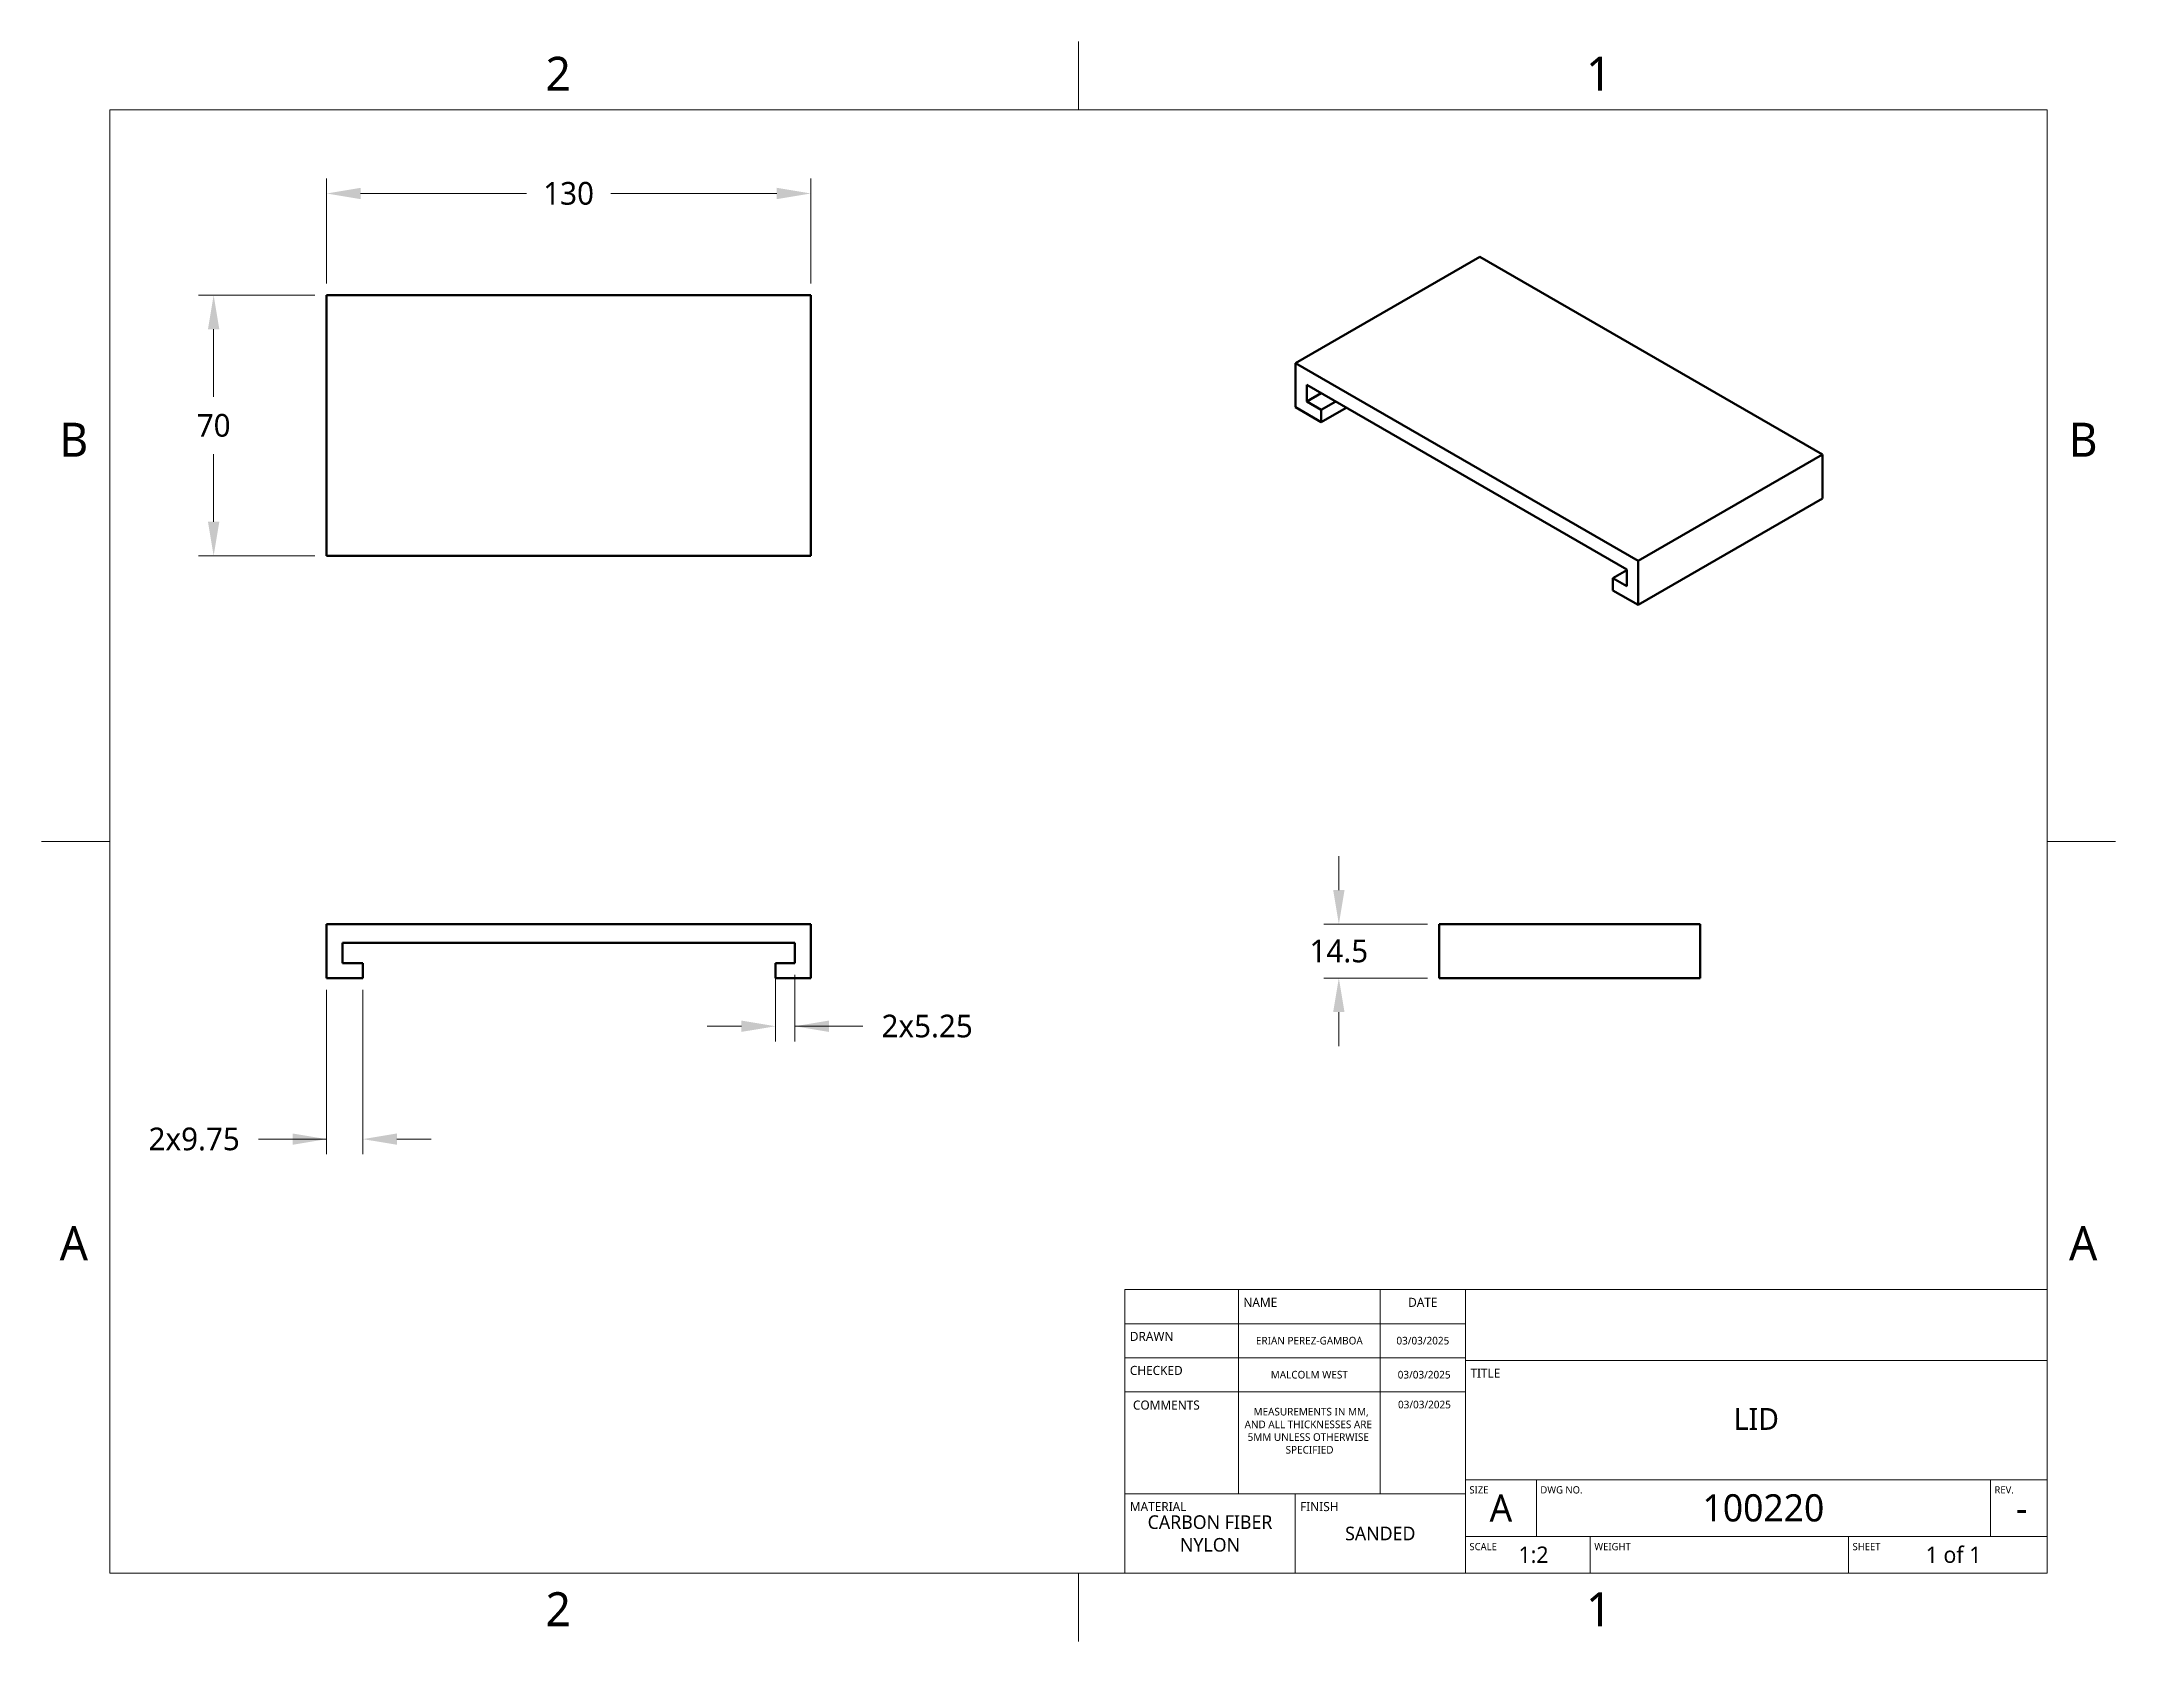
# Model space of a CAD drawing. Header units: inches. Extents: x 0 to 11, y 0 to 8.5.
import ezdxf

# ---------------------------------------------------------------- set-up
doc = ezdxf.new("R2010")
doc.units = ezdxf.units.IN
doc.header["$LTSCALE"] = 0.5
doc.header["$MEASUREMENT"] = 0
doc.header["$PDMODE"] = 33
doc.header["$PDSIZE"] = 0.03937
for name, color, linetype, lineweight in [('ANNOTATION_TEXT', 7, 'Continuous', 25), ('BORDER_FRAME', 7, 'Continuous', 15), ('BORDER_ZONES', 7, 'Continuous', 15), ('TITLE_BLOCK', 7, 'Continuous', 15), ('Visible', 7, 'Continuous', 40)]:
    doc.layers.add(name, color=color, linetype=linetype, lineweight=lineweight)
doc.styles.add('Onshape-Custom-Style-Note_100001CE', font='')
doc.styles.add('Onshape-Custom-Style-Note_10000222', font='')
doc.styles.add('Onshape-Standard', font='NotoSans-Regular.ttf')
doc.styles.add('Onshape-Standard-Dimension', font='')
doc.styles.add('Onshape-Standard-Fields', font='')
doc.styles.get('Onshape-Custom-Style-Note_100001CE').set_extended_font_data('Noto Sans')
doc.styles.get('Onshape-Custom-Style-Note_10000222').set_extended_font_data('Noto Sans')
doc.styles.get('Onshape-Standard-Dimension').set_extended_font_data('Noto Sans')
doc.styles.get('Onshape-Standard-Fields').set_extended_font_data('Noto Sans')
doc.dimstyles.new('Onshape-Standard$0', dxfattribs={"dimtxt": 0.12, "dimasz": 0.18, "dimexe": 0.08, "dimexo": 0.0625, "dimgap": 0.09, "dimtad": 0, "dimtih": 1, "dimtoh": 1, "dimlfac": 25.4, "dimzin": 11, "dimdsep": 46, "dimtxsty": 'Onshape-Standard-Dimension', "dimcen": 0.09, "dimclrd": 7, "dimclre": 7, "dimclrt": 7, "dimadec": 1, "dimazin": 0, "dimtfac": 1, "dimtofl": 0, "dimtmove": 0, "dimatfit": 3, "dimfxl": 0, "dimtolj": 1, "dimtzin": 11, "dimlwd": 13, "dimlwe": 13, "dimarcsym": 0})

# ---------------------------------------------------------------- blocks, each defined once
blk = doc.blocks.new('*D1')
at = {"layer": 'ANNOTATION_TEXT', "color": 7, "lineweight": 13}
for p, q in [((1.545, 7.201), (1.545, 7.757)), ((1.725, 7.677), (2.602, 7.677)), ((3.924, 7.677), (3.047, 7.677)), ((4.104, 7.201), (4.104, 7.757))]:
    blk.add_line(p, q, dxfattribs=at)
at = {"layer": 'ANNOTATION_TEXT', "color": 7}
for points in [[(1.725, 7.707), (1.725, 7.647), (1.545, 7.677)], [(3.924, 7.647), (3.924, 7.707), (4.104, 7.677)]]:
    blk.add_solid(points, dxfattribs=at)
at = {"layer": 'Defpoints', "color": 0}
for p in [(4.104, 7.677), (1.545, 7.139), (4.104, 7.139)]:
    blk.add_point(p, dxfattribs=at)
at = {"layer": 'ANNOTATION_TEXT', "color": 7, "insert": (2.824, 7.677), "char_height": 0.12, "attachment_point": 5, "style": 'Onshape-Standard-Dimension'}
blk.add_mtext('\\A1;130', dxfattribs=at)
blk = doc.blocks.new('*D2')
at = {"layer": 'ANNOTATION_TEXT', "color": 7, "lineweight": 13}
for p, q in [((1.482, 7.139), (0.868, 7.139)), ((0.948, 6.959), (0.948, 6.601)), ((0.948, 5.941), (0.948, 6.298)), ((1.482, 5.761), (0.868, 5.761))]:
    blk.add_line(p, q, dxfattribs=at)
at = {"layer": 'ANNOTATION_TEXT', "color": 7}
for points in [[(0.978, 6.959), (0.918, 6.959), (0.948, 7.139)], [(0.918, 5.941), (0.978, 5.941), (0.948, 5.761)]]:
    blk.add_solid(points, dxfattribs=at)
at = {"layer": 'Defpoints', "color": 0}
for p in [(0.948, 7.139), (1.545, 7.139), (1.545, 5.761)]:
    blk.add_point(p, dxfattribs=at)
at = {"layer": 'ANNOTATION_TEXT', "color": 7, "insert": (0.948, 6.45), "char_height": 0.12, "attachment_point": 5, "style": 'Onshape-Standard-Dimension'}
blk.add_mtext('\\A1;70', dxfattribs=at)
blk = doc.blocks.new('*D3')
at = {"layer": 'ANNOTATION_TEXT', "color": 7, "lineweight": 13}
for p, q in [((1.545, 3.465), (1.545, 2.596)), ((1.737, 3.465), (1.737, 2.596)), ((1.545, 2.676), (1.185, 2.676)), ((1.365, 2.676), (1.185, 2.676)), ((1.917, 2.676), (2.097, 2.676))]:
    blk.add_line(p, q, dxfattribs=at)
at = {"layer": 'ANNOTATION_TEXT', "color": 7}
for points in [[(1.365, 2.646), (1.365, 2.706), (1.545, 2.676)], [(1.917, 2.706), (1.917, 2.646), (1.737, 2.676)]]:
    blk.add_solid(points, dxfattribs=at)
at = {"layer": 'Defpoints', "color": 0}
for p in [(1.545, 3.528), (1.737, 3.528), (1.737, 2.676)]:
    blk.add_point(p, dxfattribs=at)
at = {"layer": 'ANNOTATION_TEXT', "color": 7, "insert": (0.845, 2.676), "char_height": 0.12, "attachment_point": 5, "style": 'Onshape-Standard-Dimension'}
blk.add_mtext('\\A1;2x9.75', dxfattribs=at)
blk = doc.blocks.new('*D4')
at = {"layer": 'ANNOTATION_TEXT', "color": 7, "lineweight": 13}
for p, q in [((6.895, 3.993), (6.895, 4.173)), ((7.364, 3.813), (6.815, 3.813)), ((7.364, 3.528), (6.815, 3.528)), ((6.895, 3.348), (6.895, 3.168))]:
    blk.add_line(p, q, dxfattribs=at)
at = {"layer": 'ANNOTATION_TEXT', "color": 7}
for points in [[(6.865, 3.993), (6.925, 3.993), (6.895, 3.813)], [(6.925, 3.348), (6.865, 3.348), (6.895, 3.528)]]:
    blk.add_solid(points, dxfattribs=at)
at = {"layer": 'Defpoints', "color": 0}
for p in [(7.426, 3.813), (6.895, 3.528), (7.426, 3.528)]:
    blk.add_point(p, dxfattribs=at)
at = {"layer": 'ANNOTATION_TEXT', "color": 7, "insert": (6.895, 3.67), "char_height": 0.12, "attachment_point": 5, "style": 'Onshape-Standard-Dimension'}
blk.add_mtext('\\A1;14.5', dxfattribs=at)
blk = doc.blocks.new('*D5')
at = {"layer": 'ANNOTATION_TEXT', "color": 7, "lineweight": 13}
for p, q in [((3.917, 3.544), (3.917, 3.193)), ((4.02, 3.544), (4.02, 3.193)), ((3.737, 3.273), (3.557, 3.273)), ((4.02, 3.273), (4.38, 3.273)), ((4.2, 3.273), (4.38, 3.273))]:
    blk.add_line(p, q, dxfattribs=at)
at = {"layer": 'ANNOTATION_TEXT', "color": 7}
for points in [[(3.737, 3.243), (3.737, 3.303), (3.917, 3.273)], [(4.2, 3.303), (4.2, 3.243), (4.02, 3.273)]]:
    blk.add_solid(points, dxfattribs=at)
at = {"layer": 'Defpoints', "color": 0}
for p in [(3.917, 3.606), (4.02, 3.606), (4.02, 3.273)]:
    blk.add_point(p, dxfattribs=at)
at = {"layer": 'ANNOTATION_TEXT', "color": 7, "insert": (4.719, 3.273), "char_height": 0.12, "attachment_point": 5, "style": 'Onshape-Standard-Dimension'}
blk.add_mtext('\\A1;2x5.25', dxfattribs=at)

msp = doc.modelspace()

# ---------------------------------------------------------------- linework, layer by layer
at = {"layer": 'BORDER_FRAME'}
for p, q in [((0.399, 0.38), (0.399, 8.12)), ((0.399, 8.12), (10.639, 8.12)), ((10.639, 8.12), (10.639, 0.38)), ((10.639, 0.38), (0.399, 0.38))]:
    msp.add_line(p, q, dxfattribs=at)
at = {"layer": 'BORDER_ZONES'}
for p, q in [((5.519, 8.12), (5.519, 8.481)), ((0.399, 4.25), (0.038, 4.25)), ((10.639, 4.25), (11, 4.25)), ((5.519, 0.38), (5.519, 0.019))]:
    msp.add_line(p, q, dxfattribs=at)
at = {"layer": 'TITLE_BLOCK'}
for p, q in [((5.764, 0.38), (5.764, 1.88)), ((5.764, 1.88), (7.564, 1.88)), ((6.364, 0.8), (6.364, 1.88)), ((7.114, 0.8), (7.114, 1.88)), ((7.564, 0.38), (7.564, 1.88)), ((7.564, 1.88), (10.639, 1.88)), ((5.764, 1.7), (7.564, 1.7)), ((5.764, 1.52), (7.564, 1.52)), ((7.564, 1.505), (10.639, 1.505)), ((5.764, 1.34), (7.564, 1.34)), ((5.764, 0.8), (7.564, 0.8)), ((6.664, 0.38), (6.664, 0.8)), ((7.564, 0.875), (10.639, 0.875)), ((7.939, 0.575), (7.939, 0.875)), ((10.339, 0.575), (10.339, 0.875)), ((7.564, 0.575), (10.639, 0.575)), ((8.224, 0.38), (8.224, 0.575)), ((9.589, 0.38), (9.589, 0.575)), ((4.564, 0.38), (5.764, 0.38))]:
    msp.add_line(p, q, dxfattribs=at)
at = {"layer": 'Visible'}
for p, q in [((6.66664, 6.77925), (7.641, 7.34179)), ((7.641, 7.34179), (9.45053, 6.29706)), ((1.54469, 7.13882), (4.10375, 7.13882)), ((1.54469, 5.76087), (1.54469, 7.13882)), ((4.10375, 5.76087), (4.10375, 7.13882)), ((6.66664, 6.77925), (8.47617, 5.73452)), ((6.66664, 6.77925), (6.66664, 6.54619)), ((6.7258, 6.57633), (6.7258, 6.66473)), ((6.7258, 6.66473), (8.41701, 5.68831)), ((6.7258, 6.57633), (6.80235, 6.62053)), ((6.66664, 6.54619), (6.80235, 6.46784)), ((6.7258, 6.57633), (6.80235, 6.53213)), ((6.80235, 6.53213), (6.87891, 6.57633)), ((6.93459, 6.54418), (6.80235, 6.46784)), ((6.80235, 6.46784), (6.80235, 6.53213)), ((8.47617, 5.73452), (9.45053, 6.29706)), ((9.45053, 6.29706), (9.45053, 6.06401)), ((8.47617, 5.50146), (9.45053, 6.06401)), ((1.54469, 5.76087), (4.10375, 5.76087)), ((8.47617, 5.73452), (8.47617, 5.50146)), ((8.34393, 5.6421), (8.41701, 5.68429)), ((8.34393, 5.57781), (8.34393, 5.6421)), ((8.41701, 5.59991), (8.34393, 5.6421)), ((8.41701, 5.59991), (8.41701, 5.68831)), ((8.34393, 5.57781), (8.47617, 5.50146)), ((1.54469, 3.81313), (4.10375, 3.81313)), ((1.54469, 3.81313), (1.54469, 3.52769)), ((4.10375, 3.81313), (4.10375, 3.52769)), ((7.42604, 3.81313), (7.42604, 3.52769)), ((7.42604, 3.81313), (8.80399, 3.81313)), ((8.80399, 3.81313), (8.80399, 3.52769)), ((1.62835, 3.7147), (4.02009, 3.7147)), ((1.62835, 3.60643), (1.62835, 3.7147)), ((4.02009, 3.60643), (4.02009, 3.7147)), ((1.54469, 3.52769), (1.73662, 3.52769)), ((1.62835, 3.60643), (1.73662, 3.60643)), ((1.73662, 3.52769), (1.73662, 3.60643)), ((3.91674, 3.52769), (3.91674, 3.60643)), ((4.02009, 3.60643), (3.91674, 3.60643)), ((3.91674, 3.52769), (4.10375, 3.52769)), ((7.42604, 3.52769), (8.80399, 3.52769))]:
    msp.add_line(p, q, dxfattribs=at)

# ---------------------------------------------------------------- texts
at = {"layer": 'BORDER_ZONES', "char_height": 0.18, "attachment_point": 5, "style": 'Onshape-Standard'}
for s, insert in [('2', (2.769, 8.31)), ('1', (8.269, 8.31)), ('B', (0.209, 6.375)), ('B', (10.829, 6.375)), ('A', (0.209, 2.125)), ('A', (10.829, 2.125)), ('2', (2.769, 0.19)), ('1', (8.269, 0.19))]:
    msp.add_mtext(s, dxfattribs=dict(at, insert=insert))
at = {"layer": 'TITLE_BLOCK'}
for s, insert, char_height, width, attachment_point, style in [('NAME', (6.3904, 1.8368), 0.048, 0.735, 1, 'Onshape-Standard'), ('DATE', (7.339, 1.8368), 0.048, 0.441, 2, 'Onshape-Standard'), ('DRAWN', (5.7904, 1.6568), 0.048, 0.588, 1, 'Onshape-Standard'), ('ERIAN PEREZ-GAMBOA', (6.739, 1.61), 0.04032, 0.75, 5, 'Onshape-Standard-Fields'), ('03/03/2025', (7.339, 1.61), 0.04032, 0.45, 5, 'Onshape-Standard-Fields'), ('CHECKED', (5.7904, 1.4768), 0.048, 0.588, 1, 'Onshape-Standard'), ('MALCOLM WEST ', (6.739, 1.43), 0.04032, 0.75, 5, 'Onshape-Standard-Fields'), (' 03/03/2025', (7.339, 1.43), 0.04032, 0.45, 5, 'Onshape-Standard-Fields'), ('TITLE', (7.5904, 1.4618), 0.048, 0.3675, 1, 'Onshape-Standard'), ('COMMENTS ', (5.98335, 1.26917), 0.048, 0.6, 5, 'Onshape-Standard-Fields'), ('{\\fNoto Sans|b0|i0|c0|p0;\\W8.18264;   }\\P{\\fNoto Sans|b0|i0|c0|p0;\\W2.20019; }MEASUREMENTS IN MM, {\\fNoto Sans|b0|i0|c0|p0;\\W2.20019; }AND ALL THICKNESSES ARE {\\fNoto Sans|b0|i0|c0|p0;\\W2.20019; }5MM UNLESS OTHERWISE {\\fNoto Sans|b0|i0|c0|p0;\\W2.20019; }SPECIFIED', (6.74027, 1.16724), 0.04032, 0.75, 5, 'Onshape-Custom-Style-Note_10000222'), (' 03/03/2025', (7.34058, 1.27207), 0.04032, 0.45, 5, 'Onshape-Custom-Style-Note_100001CE'), ('LID', (9.1015, 1.196), 0.1152, 2.775, 5, 'Onshape-Standard-Fields'), ('SIZE', (7.58512, 0.84044), 0.0384, 0.3675, 1, 'Onshape-Standard'), ('A', (7.7515, 0.725), 0.144, 0.375, 5, 'Onshape-Standard-Fields'), ('DWG NO.', (7.96012, 0.84044), 0.0384, 2.352, 1, 'Onshape-Standard'), ('100220', (9.139, 0.725), 0.144, 2.4, 5, 'Onshape-Standard-Fields'), ('REV.', (10.36012, 0.84044), 0.0384, 0.294, 1, 'Onshape-Standard'), ('MATERIAL', (5.7904, 0.7568), 0.048, 0.882, 1, 'Onshape-Standard'), ('CARBON FIBER NYLON ', (6.214, 0.59), 0.072, 0.9, 5, 'Onshape-Standard-Fields'), ('FINISH', (6.6904, 0.7568), 0.048, 0.882, 1, 'Onshape-Standard'), ('-', (10.504, 0.725), 0.144, 0.27, 5, 'Onshape-Standard-Fields'), ('SANDED ', (7.114, 0.59), 0.072, 0.9, 5, 'Onshape-Standard-Fields'), ('SCALE', (7.58512, 0.54044), 0.0384, 0.6468, 1, 'Onshape-Standard'), ('1:2', (7.924, 0.4775), 0.0864, 0.6, 5, 'Onshape-Standard-Fields'), ('WEIGHT', (8.24512, 0.54044), 0.0384, 1.3377, 1, 'Onshape-Standard'), ('SHEET', (9.61012, 0.54044), 0.0384, 1.029, 1, 'Onshape-Standard'), ('1 of 1', (10.144, 0.4775), 0.0864, 0.99, 5, 'Onshape-Standard-Fields')]:
    msp.add_mtext(s, dxfattribs=dict(at, insert=insert, char_height=char_height, width=width, attachment_point=attachment_point, style=style))

# ---------------------------------------------------------------- dimensions: what is measured, and where the dimension line sits
at = {"layer": 'ANNOTATION_TEXT'}
for base, p1, p2, angle, override, picture, middle in [((4.10375, 7.67731), (1.54469, 7.13882, 0.14272), (4.10375, 7.13882, 0.14272), 0, {"dimlfac": 50.8, "dimpost": ''}, '*D1', (2.82422, 7.67731)), ((0.94775, 7.13882), (1.54469, 5.76087, 0.14272), (1.54469, 7.13882, 0.14272), 90, {"dimlfac": 50.8, "dimpost": ''}, '*D2', (0.94775, 6.44984)), ((6.89461, 3.52769), (7.42604, 3.81313, 1.27953), (7.42604, 3.52769, 1.27953), 270, {"dimlfac": 50.8, "dimpost": ''}, '*D4', (6.89461, 3.67041)), ((1.73662, 2.67574), (1.54469, 3.52769), (1.73662, 3.52769), 0, {"dimlfac": 50.8, "dimpost": '2x<>'}, '*D3', (0.84529, 2.67574))]:
    dim = msp.add_linear_dim(base=base, p1=p1, p2=p2, angle=angle, dimstyle='Onshape-Standard$0', override=override, dxfattribs=at)
    dim.commit()
    dim.dimension.update_dxf_attribs({"geometry": picture, "text_midpoint": middle, "dimtype": 161})
dim = msp.add_linear_dim(base=(4.02009, 3.27289), p1=(3.91674, 3.60643), p2=(4.02009, 3.60643), dimstyle='Onshape-Standard$0', override={"dimlfac": 50.8, "dimpost": '2x<>'}, dxfattribs=at)
dim.commit()
dim.dimension.update_dxf_attribs({"geometry": '*D5', "text_midpoint": (4.71949, 3.27289), "dimtype": 160})

doc.saveas('drawing.dxf')
